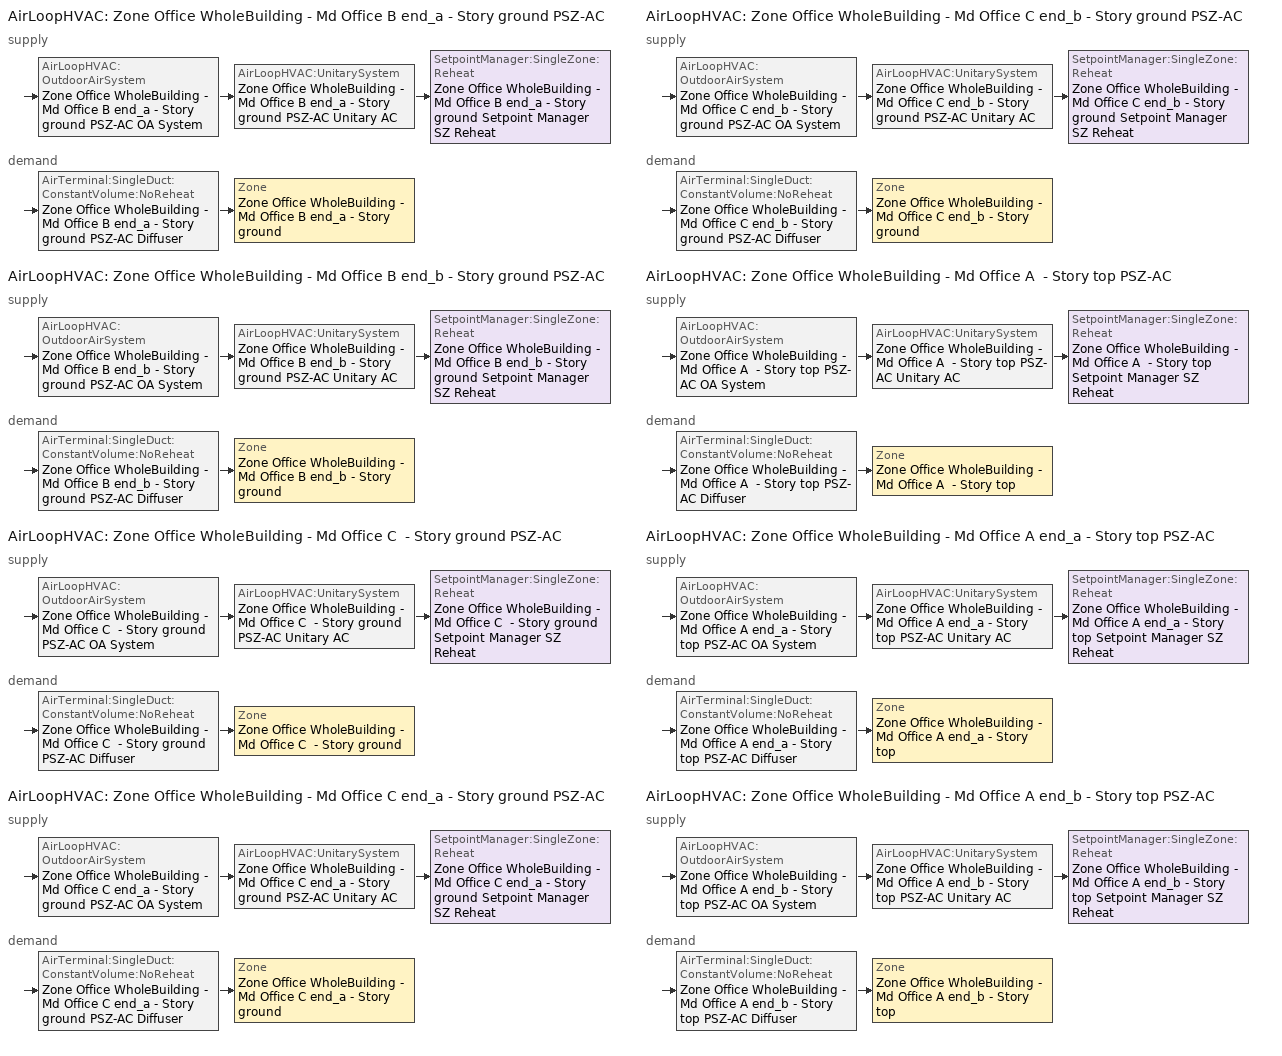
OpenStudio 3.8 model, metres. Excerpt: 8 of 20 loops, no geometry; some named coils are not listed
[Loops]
AirLoopHVAC 'Zone Office WholeBuilding - Md Office B end_a - Story ground PSZ-AC'
 supply: AirLoopHVAC:OutdoorAirSystem 'Zone Office WholeBuilding - Md Office B end_a - Story ground PSZ-AC OA System' > AirLoopHVAC:UnitarySystem 'Zone Office WholeBuilding - Md Office B end_a - Story ground PSZ-AC Unitary AC' > SetpointManager:SingleZone:Reheat 'Zone Office WholeBuilding - Md Office B end_a - Story ground Setpoint Manager SZ Reheat'
 demand: AirTerminal:SingleDuct:ConstantVolume:NoReheat 'Zone Office WholeBuilding - Md Office B end_a - Story ground PSZ-AC Diffuser' > Zone 'Zone Office WholeBuilding - Md Office B end_a - Story ground'
AirLoopHVAC 'Zone Office WholeBuilding - Md Office B end_b - Story ground PSZ-AC'
 supply: AirLoopHVAC:OutdoorAirSystem 'Zone Office WholeBuilding - Md Office B end_b - Story ground PSZ-AC OA System' > AirLoopHVAC:UnitarySystem 'Zone Office WholeBuilding - Md Office B end_b - Story ground PSZ-AC Unitary AC' > SetpointManager:SingleZone:Reheat 'Zone Office WholeBuilding - Md Office B end_b - Story ground Setpoint Manager SZ Reheat'
 demand: AirTerminal:SingleDuct:ConstantVolume:NoReheat 'Zone Office WholeBuilding - Md Office B end_b - Story ground PSZ-AC Diffuser' > Zone 'Zone Office WholeBuilding - Md Office B end_b - Story ground'
AirLoopHVAC 'Zone Office WholeBuilding - Md Office C  - Story ground PSZ-AC'
 supply: AirLoopHVAC:OutdoorAirSystem 'Zone Office WholeBuilding - Md Office C  - Story ground PSZ-AC OA System' > AirLoopHVAC:UnitarySystem 'Zone Office WholeBuilding - Md Office C  - Story ground PSZ-AC Unitary AC' > SetpointManager:SingleZone:Reheat 'Zone Office WholeBuilding - Md Office C  - Story ground Setpoint Manager SZ Reheat'
 demand: AirTerminal:SingleDuct:ConstantVolume:NoReheat 'Zone Office WholeBuilding - Md Office C  - Story ground PSZ-AC Diffuser' > Zone 'Zone Office WholeBuilding - Md Office C  - Story ground'
AirLoopHVAC 'Zone Office WholeBuilding - Md Office C end_a - Story ground PSZ-AC'
 supply: AirLoopHVAC:OutdoorAirSystem 'Zone Office WholeBuilding - Md Office C end_a - Story ground PSZ-AC OA System' > AirLoopHVAC:UnitarySystem 'Zone Office WholeBuilding - Md Office C end_a - Story ground PSZ-AC Unitary AC' > SetpointManager:SingleZone:Reheat 'Zone Office WholeBuilding - Md Office C end_a - Story ground Setpoint Manager SZ Reheat'
 demand: AirTerminal:SingleDuct:ConstantVolume:NoReheat 'Zone Office WholeBuilding - Md Office C end_a - Story ground PSZ-AC Diffuser' > Zone 'Zone Office WholeBuilding - Md Office C end_a - Story ground'
AirLoopHVAC 'Zone Office WholeBuilding - Md Office C end_b - Story ground PSZ-AC'
 supply: AirLoopHVAC:OutdoorAirSystem 'Zone Office WholeBuilding - Md Office C end_b - Story ground PSZ-AC OA System' > AirLoopHVAC:UnitarySystem 'Zone Office WholeBuilding - Md Office C end_b - Story ground PSZ-AC Unitary AC' > SetpointManager:SingleZone:Reheat 'Zone Office WholeBuilding - Md Office C end_b - Story ground Setpoint Manager SZ Reheat'
 demand: AirTerminal:SingleDuct:ConstantVolume:NoReheat 'Zone Office WholeBuilding - Md Office C end_b - Story ground PSZ-AC Diffuser' > Zone 'Zone Office WholeBuilding - Md Office C end_b - Story ground'
AirLoopHVAC 'Zone Office WholeBuilding - Md Office A  - Story top PSZ-AC'
 supply: AirLoopHVAC:OutdoorAirSystem 'Zone Office WholeBuilding - Md Office A  - Story top PSZ-AC OA System' > AirLoopHVAC:UnitarySystem 'Zone Office WholeBuilding - Md Office A  - Story top PSZ-AC Unitary AC' > SetpointManager:SingleZone:Reheat 'Zone Office WholeBuilding - Md Office A  - Story top Setpoint Manager SZ Reheat'
 demand: AirTerminal:SingleDuct:ConstantVolume:NoReheat 'Zone Office WholeBuilding - Md Office A  - Story top PSZ-AC Diffuser' > Zone 'Zone Office WholeBuilding - Md Office A  - Story top'
AirLoopHVAC 'Zone Office WholeBuilding - Md Office A end_a - Story top PSZ-AC'
 supply: AirLoopHVAC:OutdoorAirSystem 'Zone Office WholeBuilding - Md Office A end_a - Story top PSZ-AC OA System' > AirLoopHVAC:UnitarySystem 'Zone Office WholeBuilding - Md Office A end_a - Story top PSZ-AC Unitary AC' > SetpointManager:SingleZone:Reheat 'Zone Office WholeBuilding - Md Office A end_a - Story top Setpoint Manager SZ Reheat'
 demand: AirTerminal:SingleDuct:ConstantVolume:NoReheat 'Zone Office WholeBuilding - Md Office A end_a - Story top PSZ-AC Diffuser' > Zone 'Zone Office WholeBuilding - Md Office A end_a - Story top'
AirLoopHVAC 'Zone Office WholeBuilding - Md Office A end_b - Story top PSZ-AC'
 supply: AirLoopHVAC:OutdoorAirSystem 'Zone Office WholeBuilding - Md Office A end_b - Story top PSZ-AC OA System' > AirLoopHVAC:UnitarySystem 'Zone Office WholeBuilding - Md Office A end_b - Story top PSZ-AC Unitary AC' > SetpointManager:SingleZone:Reheat 'Zone Office WholeBuilding - Md Office A end_b - Story top Setpoint Manager SZ Reheat'
 demand: AirTerminal:SingleDuct:ConstantVolume:NoReheat 'Zone Office WholeBuilding - Md Office A end_b - Story top PSZ-AC Diffuser' > Zone 'Zone Office WholeBuilding - Md Office A end_b - Story top'
[Sizing:Zone] Zone Cooling Design Supply Air Temperature Input Method=SupplyAirTemperature; Zone Cooling Design Supply Air Temperature {C}=12.7778; Zone Cooling Design Supply Air Temperature Difference {deltaC}=11.11; Zone Heating Design Supply Air Temperature Input Method=SupplyAirTemperature; Zone Heating Design Supply Air Temperature {C}=50; Zone Heating Design Supply Air Temperature Difference {deltaC}=11.11; Zone Cooling Design Supply Air Humidity Ratio {kg-H2O/kg-air}=0.0085; Zone Heating Design Supply Air Humidity Ratio {kg-H2O/kg-air}=0.008; Cooling Design Air Flow Method=DesignDay; Heating Design Air Flow Method=DesignDay; Account for Dedicated Outdoor Air System=No; Dedicated Outdoor Air System Control Strategy=NeutralSupplyAir; Dedicated Outdoor Air Low Setpoint Temperature for Design {C}=autosize; Dedicated Outdoor Air High Setpoint Temperature for Design {C}=autosize; Zone Load Sizing Method=Sensible Load Only No Latent Load; Zone Latent Cooling Design Supply Air Humidity Ratio Input Method=HumidityRatioDifference; Zone Cooling Design Supply Air Humidity Ratio Difference {kgWater/kgDryAir}=0.005; Zone Latent Heating Design Supply Air Humidity Ratio Input Method=HumidityRatioDifference; Zone Humidification Design Supply Air Humidity Ratio Difference {kgWater/kgDryAir}=0.005
Zone Office WholeBuilding - Md Office B end_a - Story ground; Zone Office WholeBuilding - Md Office C end_a - Story ground; Zone Office WholeBuilding - Md Office C  - Story ground; Zone Office WholeBuilding - Md Office B end_b - Story ground; Zone Office WholeBuilding - Md Office C end_b - Story ground; Zone Office WholeBuilding - Md Office A end_a - Story top; Zone Office WholeBuilding - Md Office A  - Story top; Zone Office WholeBuilding - Md Office A end_b - Story top
[Zone equipment]
Zone Office WholeBuilding - Md Office B end_a - Story ground: Zone Office WholeBuilding - Md Office B end_a - Story ground PSZ-AC Diffuser
Zone Office WholeBuilding - Md Office C end_a - Story ground: Zone Office WholeBuilding - Md Office C end_a - Story ground PSZ-AC Diffuser
Zone Office WholeBuilding - Md Office C  - Story ground: Zone Office WholeBuilding - Md Office C  - Story ground PSZ-AC Diffuser
Zone Office WholeBuilding - Md Office B end_b - Story ground: Zone Office WholeBuilding - Md Office B end_b - Story ground PSZ-AC Diffuser
Zone Office WholeBuilding - Md Office C end_b - Story ground: Zone Office WholeBuilding - Md Office C end_b - Story ground PSZ-AC Diffuser
Zone Office WholeBuilding - Md Office A end_a - Story top: Zone Office WholeBuilding - Md Office A end_a - Story top PSZ-AC Diffuser
Zone Office WholeBuilding - Md Office A  - Story top: Zone Office WholeBuilding - Md Office A  - Story top PSZ-AC Diffuser
Zone Office WholeBuilding - Md Office A end_b - Story top: Zone Office WholeBuilding - Md Office A end_b - Story top PSZ-AC Diffuser
[AirLoopHVAC] Design Return Air Flow Fraction of Supply Air Flow=1
Name | Availability Schedule | Design Supply Air Flow Rate {m3/s}
Zone Office WholeBuilding - Md Office B end_a - Story ground PSZ-AC | Zone Office WholeBuilding - Md Office B end_a - Story ground PSZ-AC Occ Sch | 0.716332
Zone Office WholeBuilding - Md Office B end_b - Story ground PSZ-AC | Zone Office WholeBuilding - Md Office B end_b - Story ground PSZ-AC Occ Sch | 0.634425
Zone Office WholeBuilding - Md Office C  - Story ground PSZ-AC | Zone Office WholeBuilding - Md Office C  - Story ground PSZ-AC Occ Sch | 1.88575
Zone Office WholeBuilding - Md Office C end_a - Story ground PSZ-AC | Zone Office WholeBuilding - Md Office C end_a - Story ground PSZ-AC Occ Sch | 0.284737
Zone Office WholeBuilding - Md Office C end_b - Story ground PSZ-AC | Zone Office WholeBuilding - Md Office C end_b - Story ground PSZ-AC Occ Sch | 0.244005
Zone Office WholeBuilding - Md Office A  - Story top PSZ-AC | Zone Office WholeBuilding - Md Office A  - Story top PSZ-AC Occ Sch | 6.69418
Zone Office WholeBuilding - Md Office A end_a - Story top PSZ-AC | Zone Office WholeBuilding - Md Office A end_a - Story top PSZ-AC Occ Sch | 0.54472
Zone Office WholeBuilding - Md Office A end_b - Story top PSZ-AC | Zone Office WholeBuilding - Md Office A end_b - Story top PSZ-AC Occ Sch | 0.475187
[Sizing:System] Type of Load to Size On=Sensible; Central Heating Maximum System Air Flow Ratio=1; Preheat Design Temperature {C}=7.22222; Preheat Design Humidity Ratio {kg-H2O/kg-Air}=0.008; Precool Design Temperature {C}=12.7778; Precool Design Humidity Ratio {kg-H2O/kg-Air}=0.008; Central Cooling Design Supply Air Temperature {C}=12.7778; Central Heating Design Supply Air Temperature {C}=50; Sizing Option=Coincident; 100% Outdoor Air in Cooling=No; 100% Outdoor Air in Heating=No; Central Cooling Design Supply Air Humidity Ratio {kg-H2O/kg-Air}=0.0085; Central Heating Design Supply Air Humidity Ratio {kg-H2O/kg-Air}=0.008; Cooling Design Air Flow Method=DesignDay; Heating Design Air Flow Method=DesignDay; System Outdoor Air Method=ZoneSum; Zone Maximum Outdoor Air Fraction=1; Cooling Supply Air Flow Rate Per Floor Area {m3/s-m2}=0.00996765; Cooling Fraction of Autosized Cooling Supply Air Flow Rate=1; Cooling Supply Air Flow Rate Per Unit Cooling Capacity {m3/s-W}=3.94755e-05; Heating Supply Air Flow Rate Per Floor Area {m3/s-m2}=0.00996765; Heating Fraction of Autosized Heating Supply Air Flow Rate=1; Heating Fraction of Autosized Cooling Supply Air Flow Rate=1; Heating Supply Air Flow Rate Per Unit Heating Capacity {m3/s-W}=3.15882e-05; Cooling Design Capacity Method=CoolingDesignCapacity; Cooling Design Capacity Per Floor Area {W/m2}=234.7; Fraction of Autosized Cooling Design Capacity=1; Heating Design Capacity Method=HeatingDesignCapacity; Heating Design Capacity Per Floor Area {W/m2}=157; Fraction of Autosized Heating Design Capacity=1; Central Cooling Capacity Control Method=OnOff; Occupant Diversity=1
Name | Design Outdoor Air Flow Rate {m3/s} | Cooling Design Capacity {W} | Heating Design Capacity {W}
Zone Office WholeBuilding - Md Office B end_a - Story ground PSZ-AC | 0.716332 | 9499.71 | 5062.57
Zone Office WholeBuilding - Md Office B end_b - Story ground PSZ-AC | 0.634425 | 8379.27 | 5095.59
Zone Office WholeBuilding - Md Office C  - Story ground PSZ-AC | 1.88575 | 26818.71 | 29366.88
Zone Office WholeBuilding - Md Office C end_a - Story ground PSZ-AC | 0.284737 | 3750.74 | 2853.67
Zone Office WholeBuilding - Md Office C end_b - Story ground PSZ-AC | 0.244005 | 3209.91 | 2864.31
Zone Office WholeBuilding - Md Office A  - Story top PSZ-AC | 6.69418 | 86146.82 | 38379.88
Zone Office WholeBuilding - Md Office A end_a - Story top PSZ-AC | 0.54472 | 7037.71 | 3400.63
Zone Office WholeBuilding - Md Office A end_b - Story top PSZ-AC | 0.475187 | 6123.72 | 3413.36
[SetpointManager:SingleZone:Reheat] Minimum Supply Air Temperature {C}=12.7778; Maximum Supply Air Temperature {C}=50
Name | Control Zone | Setpoint Node or NodeList
Zone Office WholeBuilding - Md Office B end_a - Story ground Setpoint Manager SZ Reheat | Zone Office WholeBuilding - Md Office B end_a - Story ground | Zone Office WholeBuilding - Md Office B end_a - Story ground PSZ-AC Supply Outlet Node
Zone Office WholeBuilding - Md Office B end_b - Story ground Setpoint Manager SZ Reheat | Zone Office WholeBuilding - Md Office B end_b - Story ground | Zone Office WholeBuilding - Md Office B end_b - Story ground PSZ-AC Supply Outlet Node
Zone Office WholeBuilding - Md Office C  - Story ground Setpoint Manager SZ Reheat | Zone Office WholeBuilding - Md Office C  - Story ground | Zone Office WholeBuilding - Md Office C  - Story ground PSZ-AC Supply Outlet Node
Zone Office WholeBuilding - Md Office C end_a - Story ground Setpoint Manager SZ Reheat | Zone Office WholeBuilding - Md Office C end_a - Story ground | Zone Office WholeBuilding - Md Office C end_a - Story ground PSZ-AC Supply Outlet Node
Zone Office WholeBuilding - Md Office C end_b - Story ground Setpoint Manager SZ Reheat | Zone Office WholeBuilding - Md Office C end_b - Story ground | Zone Office WholeBuilding - Md Office C end_b - Story ground PSZ-AC Supply Outlet Node
Zone Office WholeBuilding - Md Office A  - Story top Setpoint Manager SZ Reheat | Zone Office WholeBuilding - Md Office A  - Story top | Zone Office WholeBuilding - Md Office A  - Story top PSZ-AC Supply Outlet Node
Zone Office WholeBuilding - Md Office A end_a - Story top Setpoint Manager SZ Reheat | Zone Office WholeBuilding - Md Office A end_a - Story top | Zone Office WholeBuilding - Md Office A end_a - Story top PSZ-AC Supply Outlet Node
Zone Office WholeBuilding - Md Office A end_b - Story top Setpoint Manager SZ Reheat | Zone Office WholeBuilding - Md Office A end_b - Story top | Zone Office WholeBuilding - Md Office A end_b - Story top PSZ-AC Supply Outlet Node
[Coil:Heating:Electric] Availability Schedule=Always On Discrete; Efficiency=1
Name | Nominal Capacity {W}
Zone Office WholeBuilding - Md Office B end_a - Story ground PSZ-AC Electric Backup Htg Coil | 27956.3
Zone Office WholeBuilding - Md Office B end_b - Story ground PSZ-AC Electric Backup Htg Coil | 24893.9
Zone Office WholeBuilding - Md Office C  - Story ground PSZ-AC Electric Backup Htg Coil | 77503.3
Zone Office WholeBuilding - Md Office C end_a - Story ground PSZ-AC Electric Backup Htg Coil | 11030.6
Zone Office WholeBuilding - Md Office C end_b - Story ground PSZ-AC Electric Backup Htg Coil | 9507.58
Zone Office WholeBuilding - Md Office A  - Story top PSZ-AC Electric Backup Htg Coil | 257307
Zone Office WholeBuilding - Md Office A end_a - Story top PSZ-AC Electric Backup Htg Coil | 20753
Zone Office WholeBuilding - Md Office A end_b - Story top PSZ-AC Electric Backup Htg Coil | 18152.9
[Coil:Cooling:DX:SingleSpeed] Availability Schedule=Always On Discrete; Rated Evaporator Fan Power Per Volume Flow Rate 2017 {W/(m3/s)}=773.3; Rated Evaporator Fan Power Per Volume Flow Rate 2023 {W/(m3/s)}=934.4; Total Cooling Capacity Function of Temperature Curve=DOE Ref DX Clg Coil Cool-Cap-fT; Total Cooling Capacity Function of Flow Fraction Curve=DOE Ref DX Clg Coil Cool-CAP-fFlow; Energy Input Ratio Function of Temperature Curve=DOE Ref DX Clg Coil Cool-EIR-fT; Energy Input Ratio Function of Flow Fraction Curve=DOE Ref DX Clg Coil Cool-EIR-fFlow; Part Load Fraction Correlation Curve=DOE Ref DX Clg Coil Cool-PLF-fPLR; Minimum Outdoor Dry-Bulb Temperature for Compressor Operation {C}=-25; Nominal Time for Condensate Removal to Begin {s}=0; Ratio of Initial Moisture Evaporation Rate and Steady State Latent Capacity=0; Maximum Cycling Rate {cycles/hr}=0; Latent Capacity Time Constant {s}=0; Condenser Type=AirCooled; Evaporative Condenser Effectiveness=0.9; Evaporative Condenser Air Flow Rate {m3/s}=autosize; Evaporative Condenser Pump Rated Power Consumption {W}=autosize; Crankcase Heater Capacity {W}=0; Maximum Outdoor Dry-Bulb Temperature for Crankcase Heater Operation {C}=10; Basin Heater Capacity {W/K}=0; Basin Heater Setpoint Temperature {C}=2
Name | Rated Total Cooling Capacity {W} | Rated Sensible Heat Ratio | Rated COP {W/W} | Rated Air Flow Rate {m3/s}
Zone Office WholeBuilding - Md Office B end_a - Story ground PSZ-AC 1spd DX AC Clg Coil 31kBtu/hr 9.7SEER | 12166.1 | 0.800339 | 2.967036 | 0.716332
Zone Office WholeBuilding - Md Office B end_b - Story ground PSZ-AC 1spd DX AC Clg Coil 29kBtu/hr 9.7SEER | 10678.2 | 0.800587 | 2.967036 | 0.634425
Zone Office WholeBuilding - Md Office C  - Story ground PSZ-AC 1spd DX AC Clg Coil 125kBtu/hr 8.9EER | 36668.6 | 0.786984 | 3.10038 | 1.88575
Zone Office WholeBuilding - Md Office C end_a - Story ground PSZ-AC 1spd DX AC Clg Coil 12kBtu/hr 9.7SEER | 4778.84 | 0.800622 | 2.967036 | 0.284737
Zone Office WholeBuilding - Md Office C end_b - Story ground PSZ-AC 1spd DX AC Clg Coil 11kBtu/hr 9.7SEER | 4089.52 | 0.800126 | 2.967036 | 0.244005
Zone Office WholeBuilding - Md Office A  - Story top PSZ-AC 1spd DX AC Clg Coil 223kBtu/hr 8.5EER | 110812 | 0.800655 | 2.96716 | 6.69418
Zone Office WholeBuilding - Md Office A end_a - Story top PSZ-AC 1spd DX AC Clg Coil 18kBtu/hr 9.7SEER | 9017.05 | 0.800655 | 2.967036 | 0.54472
Zone Office WholeBuilding - Md Office A end_b - Story top PSZ-AC 1spd DX AC Clg Coil 16kBtu/hr 9.7SEER | 7866.03 | 0.800655 | 2.967036 | 0.475187
[Fan:OnOff] Availability Schedule=Always On Discrete; Motor In Airstream Fraction=1
Name | Fan Total Efficiency | Pressure Rise {Pa} | Maximum Flow Rate {m3/s} | Motor Efficiency | Fan Power Ratio Function of Speed Ratio Curve | Fan Efficiency Ratio Function of Speed Ratio Curve
Zone Office WholeBuilding - Md Office B end_a - Story ground PSZ-AC Fan | 0.53625 | 622.722 | 0.716332 | 0.825 | Fan On Off Power Curve 4 | Fan On Off Efficiency Curve 4
Zone Office WholeBuilding - Md Office B end_b - Story ground PSZ-AC Fan | 0.53625 | 622.722 | 0.634425 | 0.825 | Fan On Off Power Curve 5 | Fan On Off Efficiency Curve 5
Zone Office WholeBuilding - Md Office C  - Story ground PSZ-AC Fan | 0.56875 | 622.722 | 1.88575 | 0.875 | Fan On Off Power Curve 6 | Fan On Off Efficiency Curve 6
Zone Office WholeBuilding - Md Office C end_a - Story ground PSZ-AC Fan | 0.53625 | 622.722 | 0.284737 | 0.825 | Fan On Off Power Curve 7 | Fan On Off Efficiency Curve 7
Zone Office WholeBuilding - Md Office C end_b - Story ground PSZ-AC Fan | 0.53625 | 622.722 | 0.244005 | 0.825 | Fan On Off Power Curve 8 | Fan On Off Efficiency Curve 8
Zone Office WholeBuilding - Md Office A  - Story top PSZ-AC Fan | 0.58175 | 1110.94 | 6.69418 | 0.895 | Fan On Off Power Curve 9 | Fan On Off Efficiency Curve 9
Zone Office WholeBuilding - Md Office A end_a - Story top PSZ-AC Fan | 0.53625 | 622.722 | 0.54472 | 0.825 | Fan On Off Power Curve 10 | Fan On Off Efficiency Curve 10
Zone Office WholeBuilding - Md Office A end_b - Story top PSZ-AC Fan | 0.53625 | 622.722 | 0.475187 | 0.825 | Fan On Off Power Curve 11 | Fan On Off Efficiency Curve 11
[AirLoopHVAC:UnitarySystem] Control Type=Load; Dehumidification Control Type=None; Availability Schedule=Always On Discrete; Fan Placement=DrawThrough; DX Heating Coil Sizing Ratio=1; Use DOAS DX Cooling Coil=No; DOAS DX Cooling Coil Leaving Minimum Air Temperature {C}=2; Latent Load Control=SensibleOnlyLoadControl; Supply Air Flow Rate Method During Cooling Operation=SupplyAirFlowRate; Supply Air Flow Rate Method During Heating Operation=SupplyAirFlowRate; Supply Air Flow Rate Method When No Cooling or Heating is Required=None; No Load Supply Air Flow Rate Control Set To Low Speed=Yes; Maximum Supply Air Temperature {C}=50; Maximum Outdoor Dry-Bulb Temperature for Supplemental Heater Operation {C}=21; Ancilliary On-Cycle Electric Power {W}=0; Ancilliary Off-Cycle Electric Power {W}=0
Name | Controlling Zone or Thermostat Location | Supply Fan | Supply Air Fan Operating Mode Schedule | Heating Coil | Cooling Coil | Supplemental Heating Coil | Supply Air Flow Rate During Cooling Operation {m3/s} | Supply Air Flow Rate During Heating Operation {m3/s}
Zone Office WholeBuilding - Md Office B end_a - Story ground PSZ-AC Unitary AC | Zone Office WholeBuilding - Md Office B end_a - Story ground | Zone Office WholeBuilding - Md Office B end_a - Story ground PSZ-AC Fan | Zone Office WholeBuilding - Md Office B end_a - Story ground PSZ-AC_night_fancycle_schedule | Zone Office WholeBuilding - Md Office B end_a - Story ground PSZ-AC Water Htg Coil | Zone Office WholeBuilding - Md Office B end_a - Story ground PSZ-AC 1spd DX AC Clg Coil 31kBtu/hr 9.7SEER | Zone Office WholeBuilding - Md Office B end_a - Story ground PSZ-AC Electric Backup Htg Coil | 0.716332 | 0.716332
Zone Office WholeBuilding - Md Office B end_b - Story ground PSZ-AC Unitary AC | Zone Office WholeBuilding - Md Office B end_b - Story ground | Zone Office WholeBuilding - Md Office B end_b - Story ground PSZ-AC Fan | Zone Office WholeBuilding - Md Office B end_b - Story ground PSZ-AC_night_fancycle_schedule | Zone Office WholeBuilding - Md Office B end_b - Story ground PSZ-AC Water Htg Coil | Zone Office WholeBuilding - Md Office B end_b - Story ground PSZ-AC 1spd DX AC Clg Coil 29kBtu/hr 9.7SEER | Zone Office WholeBuilding - Md Office B end_b - Story ground PSZ-AC Electric Backup Htg Coil | 0.634425 | 0.634425
Zone Office WholeBuilding - Md Office C  - Story ground PSZ-AC Unitary AC | Zone Office WholeBuilding - Md Office C  - Story ground | Zone Office WholeBuilding - Md Office C  - Story ground PSZ-AC Fan | Zone Office WholeBuilding - Md Office C  - Story ground PSZ-AC_night_fancycle_schedule | Zone Office WholeBuilding - Md Office C  - Story ground PSZ-AC Water Htg Coil | Zone Office WholeBuilding - Md Office C  - Story ground PSZ-AC 1spd DX AC Clg Coil 125kBtu/hr 8.9EER | Zone Office WholeBuilding - Md Office C  - Story ground PSZ-AC Electric Backup Htg Coil | 1.88575 | 1.88575
Zone Office WholeBuilding - Md Office C end_a - Story ground PSZ-AC Unitary AC | Zone Office WholeBuilding - Md Office C end_a - Story ground | Zone Office WholeBuilding - Md Office C end_a - Story ground PSZ-AC Fan | Zone Office WholeBuilding - Md Office C end_a - Story ground PSZ-AC_night_fancycle_schedule | Zone Office WholeBuilding - Md Office C end_a - Story ground PSZ-AC Water Htg Coil | Zone Office WholeBuilding - Md Office C end_a - Story ground PSZ-AC 1spd DX AC Clg Coil 12kBtu/hr 9.7SEER | Zone Office WholeBuilding - Md Office C end_a - Story ground PSZ-AC Electric Backup Htg Coil | 0.284737 | 0.284737
Zone Office WholeBuilding - Md Office C end_b - Story ground PSZ-AC Unitary AC | Zone Office WholeBuilding - Md Office C end_b - Story ground | Zone Office WholeBuilding - Md Office C end_b - Story ground PSZ-AC Fan | Zone Office WholeBuilding - Md Office C end_b - Story ground PSZ-AC_night_fancycle_schedule | Zone Office WholeBuilding - Md Office C end_b - Story ground PSZ-AC Water Htg Coil | Zone Office WholeBuilding - Md Office C end_b - Story ground PSZ-AC 1spd DX AC Clg Coil 11kBtu/hr 9.7SEER | Zone Office WholeBuilding - Md Office C end_b - Story ground PSZ-AC Electric Backup Htg Coil | 0.244005 | 0.244005
Zone Office WholeBuilding - Md Office A  - Story top PSZ-AC Unitary AC | Zone Office WholeBuilding - Md Office A  - Story top | Zone Office WholeBuilding - Md Office A  - Story top PSZ-AC Fan | Zone Office WholeBuilding - Md Office A  - Story top PSZ-AC_night_fancycle_schedule | Zone Office WholeBuilding - Md Office A  - Story top PSZ-AC Water Htg Coil | Zone Office WholeBuilding - Md Office A  - Story top PSZ-AC 1spd DX AC Clg Coil 223kBtu/hr 8.5EER | Zone Office WholeBuilding - Md Office A  - Story top PSZ-AC Electric Backup Htg Coil | 6.69418 | 6.69418
Zone Office WholeBuilding - Md Office A end_a - Story top PSZ-AC Unitary AC | Zone Office WholeBuilding - Md Office A end_a - Story top | Zone Office WholeBuilding - Md Office A end_a - Story top PSZ-AC Fan | Zone Office WholeBuilding - Md Office A end_a - Story top PSZ-AC_night_fancycle_schedule | Zone Office WholeBuilding - Md Office A end_a - Story top PSZ-AC Water Htg Coil | Zone Office WholeBuilding - Md Office A end_a - Story top PSZ-AC 1spd DX AC Clg Coil 18kBtu/hr 9.7SEER | Zone Office WholeBuilding - Md Office A end_a - Story top PSZ-AC Electric Backup Htg Coil | 0.54472 | 0.54472
Zone Office WholeBuilding - Md Office A end_b - Story top PSZ-AC Unitary AC | Zone Office WholeBuilding - Md Office A end_b - Story top | Zone Office WholeBuilding - Md Office A end_b - Story top PSZ-AC Fan | Zone Office WholeBuilding - Md Office A end_b - Story top PSZ-AC_night_fancycle_schedule | Zone Office WholeBuilding - Md Office A end_b - Story top PSZ-AC Water Htg Coil | Zone Office WholeBuilding - Md Office A end_b - Story top PSZ-AC 1spd DX AC Clg Coil 16kBtu/hr 9.7SEER | Zone Office WholeBuilding - Md Office A end_b - Story top PSZ-AC Electric Backup Htg Coil | 0.475187 | 0.475187
[Controller:OutdoorAir] Economizer Control Type=NoEconomizer; Economizer Control Action Type=ModulateFlow; Economizer Maximum Limit Dry-Bulb Temperature {C}=28; Economizer Maximum Limit Enthalpy {J/kg}=64000; Lockout Type=LockoutWithCompressor; Minimum Limit Type=FixedMinimum; High Humidity Control=No; Heat Recovery Bypass Control Type=BypassWhenWithinEconomizerLimits; Economizer Operation Staging=InterlockedWithMechanicalCooling
Name | Minimum Outdoor Air Flow Rate {m3/s} | Maximum Outdoor Air Flow Rate {m3/s} | Minimum Outdoor Air Schedule | Controller Mechanical Ventilation
Zone Office WholeBuilding - Md Office B end_a - Story ground PSZ-AC OA System Controller | 0.0324431 | 0.716332 | Zone Office WholeBuilding - Md Office B end_a - Story ground PSZ-AC_night_ventcycle_schedule | Controller Mechanical Ventilation 5
Zone Office WholeBuilding - Md Office B end_b - Story ground PSZ-AC OA System Controller | 0.0324431 | 0.634425 | Zone Office WholeBuilding - Md Office B end_b - Story ground PSZ-AC_night_ventcycle_schedule | Controller Mechanical Ventilation 6
Zone Office WholeBuilding - Md Office C  - Story ground PSZ-AC OA System Controller | 0.193485 | 1.88575 | Zone Office WholeBuilding - Md Office C  - Story ground PSZ-AC_night_ventcycle_schedule | Controller Mechanical Ventilation 7
Zone Office WholeBuilding - Md Office C end_a - Story ground PSZ-AC OA System Controller | 0.0106188 | 0.284737 | Zone Office WholeBuilding - Md Office C end_a - Story ground PSZ-AC_night_ventcycle_schedule | Controller Mechanical Ventilation 8
Zone Office WholeBuilding - Md Office C end_b - Story ground PSZ-AC OA System Controller | 0.0106188 | 0.244005 | Zone Office WholeBuilding - Md Office C end_b - Story ground PSZ-AC_night_ventcycle_schedule | Controller Mechanical Ventilation 9
Zone Office WholeBuilding - Md Office A  - Story top PSZ-AC OA System Controller | 0.193485 | 6.69418 | Zone Office WholeBuilding - Md Office A  - Story top PSZ-AC_night_ventcycle_schedule | Controller Mechanical Ventilation 10
Zone Office WholeBuilding - Md Office A end_a - Story top PSZ-AC OA System Controller | 0.0106188 | 0.54472 | Zone Office WholeBuilding - Md Office A end_a - Story top PSZ-AC_night_ventcycle_schedule | Controller Mechanical Ventilation 11
Zone Office WholeBuilding - Md Office A end_b - Story top PSZ-AC OA System Controller | 0.0106188 | 0.475187 | Zone Office WholeBuilding - Md Office A end_b - Story top PSZ-AC_night_ventcycle_schedule | Controller Mechanical Ventilation 12
[Controller:MechanicalVentilation] Availability Schedule=Always On Discrete
Controller Mechanical Ventilation 5; Controller Mechanical Ventilation 6; Controller Mechanical Ventilation 7; Controller Mechanical Ventilation 8; Controller Mechanical Ventilation 9; Controller Mechanical Ventilation 10; Controller Mechanical Ventilation 11; Controller Mechanical Ventilation 12
[AirLoopHVAC:OutdoorAirSystem]
Name | Controller
Zone Office WholeBuilding - Md Office B end_a - Story ground PSZ-AC OA System | Zone Office WholeBuilding - Md Office B end_a - Story ground PSZ-AC OA System Controller
Zone Office WholeBuilding - Md Office B end_b - Story ground PSZ-AC OA System | Zone Office WholeBuilding - Md Office B end_b - Story ground PSZ-AC OA System Controller
Zone Office WholeBuilding - Md Office C  - Story ground PSZ-AC OA System | Zone Office WholeBuilding - Md Office C  - Story ground PSZ-AC OA System Controller
Zone Office WholeBuilding - Md Office C end_a - Story ground PSZ-AC OA System | Zone Office WholeBuilding - Md Office C end_a - Story ground PSZ-AC OA System Controller
Zone Office WholeBuilding - Md Office C end_b - Story ground PSZ-AC OA System | Zone Office WholeBuilding - Md Office C end_b - Story ground PSZ-AC OA System Controller
Zone Office WholeBuilding - Md Office A  - Story top PSZ-AC OA System | Zone Office WholeBuilding - Md Office A  - Story top PSZ-AC OA System Controller
Zone Office WholeBuilding - Md Office A end_a - Story top PSZ-AC OA System | Zone Office WholeBuilding - Md Office A end_a - Story top PSZ-AC OA System Controller
Zone Office WholeBuilding - Md Office A end_b - Story top PSZ-AC OA System | Zone Office WholeBuilding - Md Office A end_b - Story top PSZ-AC OA System Controller
[AirTerminal:SingleDuct:ConstantVolume:NoReheat] Availability Schedule=Always On Discrete
Name | Maximum Air Flow Rate {m3/s}
Zone Office WholeBuilding - Md Office B end_a - Story ground PSZ-AC Diffuser | 0.716332
Zone Office WholeBuilding - Md Office B end_b - Story ground PSZ-AC Diffuser | 0.634425
Zone Office WholeBuilding - Md Office C  - Story ground PSZ-AC Diffuser | 1.88575
Zone Office WholeBuilding - Md Office C end_a - Story ground PSZ-AC Diffuser | 0.284737
Zone Office WholeBuilding - Md Office C end_b - Story ground PSZ-AC Diffuser | 0.244005
Zone Office WholeBuilding - Md Office A  - Story top PSZ-AC Diffuser | 6.69418
Zone Office WholeBuilding - Md Office A end_a - Story top PSZ-AC Diffuser | 0.54472
Zone Office WholeBuilding - Md Office A end_b - Story top PSZ-AC Diffuser | 0.475187
[Schedule:Ruleset]
Name | Default Day Schedule | Summer Design Day Schedule | Winter Design Day Schedule
Zone Office WholeBuilding - Md Office A  - Story top PSZ-AC Occ Sch | Zone Office WholeBuilding - Md Office A  - Story top PSZ-AC Occ Sch Default | Zone Office WholeBuilding - Md Office A  - Story top PSZ-AC Occ Sch Summer Design Day | Zone Office WholeBuilding - Md Office A  - Story top PSZ-AC Occ Sch Winter Design Day
Zone Office WholeBuilding - Md Office A end_a - Story top PSZ-AC Occ Sch | Zone Office WholeBuilding - Md Office A end_a - Story top PSZ-AC Occ Sch Default | Zone Office WholeBuilding - Md Office A end_a - Story top PSZ-AC Occ Sch Summer Design Day | Zone Office WholeBuilding - Md Office A end_a - Story top PSZ-AC Occ Sch Winter Design Day
Zone Office WholeBuilding - Md Office A end_b - Story top PSZ-AC Occ Sch | Zone Office WholeBuilding - Md Office A end_b - Story top PSZ-AC Occ Sch Default | Zone Office WholeBuilding - Md Office A end_b - Story top PSZ-AC Occ Sch Summer Design Day | Zone Office WholeBuilding - Md Office A end_b - Story top PSZ-AC Occ Sch Winter Design Day
Zone Office WholeBuilding - Md Office B end_a - Story ground PSZ-AC Occ Sch | Zone Office WholeBuilding - Md Office B end_a - Story ground PSZ-AC Occ Sch Default | Zone Office WholeBuilding - Md Office B end_a - Story ground PSZ-AC Occ Sch Summer Design Day | Zone Office WholeBuilding - Md Office B end_a - Story ground PSZ-AC Occ Sch Winter Design Day
Zone Office WholeBuilding - Md Office B end_b - Story ground PSZ-AC Occ Sch | Zone Office WholeBuilding - Md Office B end_b - Story ground PSZ-AC Occ Sch Default | Zone Office WholeBuilding - Md Office B end_b - Story ground PSZ-AC Occ Sch Summer Design Day | Zone Office WholeBuilding - Md Office B end_b - Story ground PSZ-AC Occ Sch Winter Design Day
Zone Office WholeBuilding - Md Office C  - Story ground PSZ-AC Occ Sch | Zone Office WholeBuilding - Md Office C  - Story ground PSZ-AC Occ Sch Default | Zone Office WholeBuilding - Md Office C  - Story ground PSZ-AC Occ Sch Summer Design Day | Zone Office WholeBuilding - Md Office C  - Story ground PSZ-AC Occ Sch Winter Design Day
Zone Office WholeBuilding - Md Office C end_a - Story ground PSZ-AC Occ Sch | Zone Office WholeBuilding - Md Office C end_a - Story ground PSZ-AC Occ Sch Default | Zone Office WholeBuilding - Md Office C end_a - Story ground PSZ-AC Occ Sch Summer Design Day | Zone Office WholeBuilding - Md Office C end_a - Story ground PSZ-AC Occ Sch Winter Design Day
Zone Office WholeBuilding - Md Office C end_b - Story ground PSZ-AC Occ Sch | Zone Office WholeBuilding - Md Office C end_b - Story ground PSZ-AC Occ Sch Default | Zone Office WholeBuilding - Md Office C end_b - Story ground PSZ-AC Occ Sch Summer Design Day | Zone Office WholeBuilding - Md Office C end_b - Story ground PSZ-AC Occ Sch Winter Design Day
Zone Office WholeBuilding - Md Office A  - Story top PSZ-AC_night_fancycle_schedule | Zone Office WholeBuilding - Md Office A  - Story top PSZ-AC Occ Sch Default 1 | Zone Office WholeBuilding - Md Office A  - Story top PSZ-AC Occ Sch Summer Design Day 1 | Zone Office WholeBuilding - Md Office A  - Story top PSZ-AC Occ Sch Winter Design Day 1
Zone Office WholeBuilding - Md Office A end_a - Story top PSZ-AC_night_fancycle_schedule | Zone Office WholeBuilding - Md Office A end_a - Story top PSZ-AC Occ Sch Default 1 | Zone Office WholeBuilding - Md Office A end_a - Story top PSZ-AC Occ Sch Summer Design Day 1 | Zone Office WholeBuilding - Md Office A end_a - Story top PSZ-AC Occ Sch Winter Design Day 1
Zone Office WholeBuilding - Md Office A end_b - Story top PSZ-AC_night_fancycle_schedule | Zone Office WholeBuilding - Md Office A end_b - Story top PSZ-AC Occ Sch Default 1 | Zone Office WholeBuilding - Md Office A end_b - Story top PSZ-AC Occ Sch Summer Design Day 1 | Zone Office WholeBuilding - Md Office A end_b - Story top PSZ-AC Occ Sch Winter Design Day 1
Zone Office WholeBuilding - Md Office B end_a - Story ground PSZ-AC_night_fancycle_schedule | Zone Office WholeBuilding - Md Office B end_a - Story ground PSZ-AC Occ Sch Default 1 | Zone Office WholeBuilding - Md Office B end_a - Story ground PSZ-AC Occ Sch Summer Design Day 1 | Zone Office WholeBuilding - Md Office B end_a - Story ground PSZ-AC Occ Sch Winter Design Day 1
Zone Office WholeBuilding - Md Office B end_b - Story ground PSZ-AC_night_fancycle_schedule | Zone Office WholeBuilding - Md Office B end_b - Story ground PSZ-AC Occ Sch Default 1 | Zone Office WholeBuilding - Md Office B end_b - Story ground PSZ-AC Occ Sch Summer Design Day 1 | Zone Office WholeBuilding - Md Office B end_b - Story ground PSZ-AC Occ Sch Winter Design Day 1
Zone Office WholeBuilding - Md Office C  - Story ground PSZ-AC_night_fancycle_schedule | Zone Office WholeBuilding - Md Office C  - Story ground PSZ-AC Occ Sch Default 1 | Zone Office WholeBuilding - Md Office C  - Story ground PSZ-AC Occ Sch Summer Design Day 1 | Zone Office WholeBuilding - Md Office C  - Story ground PSZ-AC Occ Sch Winter Design Day 1
Zone Office WholeBuilding - Md Office C end_a - Story ground PSZ-AC_night_fancycle_schedule | Zone Office WholeBuilding - Md Office C end_a - Story ground PSZ-AC Occ Sch Default 1 | Zone Office WholeBuilding - Md Office C end_a - Story ground PSZ-AC Occ Sch Summer Design Day 1 | Zone Office WholeBuilding - Md Office C end_a - Story ground PSZ-AC Occ Sch Winter Design Day 1
Zone Office WholeBuilding - Md Office C end_b - Story ground PSZ-AC_night_fancycle_schedule | Zone Office WholeBuilding - Md Office C end_b - Story ground PSZ-AC Occ Sch Default 1 | Zone Office WholeBuilding - Md Office C end_b - Story ground PSZ-AC Occ Sch Summer Design Day 1 | Zone Office WholeBuilding - Md Office C end_b - Story ground PSZ-AC Occ Sch Winter Design Day 1
[Schedule:Day]
Zone Office WholeBuilding - Md Office A  - Story top PSZ-AC Occ Sch Default; Zone Office WholeBuilding - Md Office A end_a - Story top PSZ-AC Occ Sch Default; Zone Office WholeBuilding - Md Office A end_b - Story top PSZ-AC Occ Sch Default; Zone Office WholeBuilding - Md Office B end_a - Story ground PSZ-AC Occ Sch Default; Zone Office WholeBuilding - Md Office B end_b - Story ground PSZ-AC Occ Sch Default; Zone Office WholeBuilding - Md Office C  - Story ground PSZ-AC Occ Sch Default; Zone Office WholeBuilding - Md Office C end_a - Story ground PSZ-AC Occ Sch Default; Zone Office WholeBuilding - Md Office C end_b - Story ground PSZ-AC Occ Sch Default; Zone Office WholeBuilding - Md Office A  - Story top PSZ-AC Occ Sch Default 1; Zone Office WholeBuilding - Md Office A end_a - Story top PSZ-AC Occ Sch Default 1; Zone Office WholeBuilding - Md Office A end_b - Story top PSZ-AC Occ Sch Default 1; Zone Office WholeBuilding - Md Office B end_a - Story ground PSZ-AC Occ Sch Default 1; Zone Office WholeBuilding - Md Office B end_b - Story ground PSZ-AC Occ Sch Default 1; Zone Office WholeBuilding - Md Office C  - Story ground PSZ-AC Occ Sch Default 1; Zone Office WholeBuilding - Md Office C end_a - Story ground PSZ-AC Occ Sch Default 1; Zone Office WholeBuilding - Md Office C end_b - Story ground PSZ-AC Occ Sch Default 1: 8, 0, 0, 18, 0, 1, 24, 0, 0
Zone Office WholeBuilding - Md Office A  - Story top PSZ-AC Occ Sch Winter Design Day; Zone Office WholeBuilding - Md Office A  - Story top PSZ-AC Occ Sch Summer Design Day; Zone Office WholeBuilding - Md Office A end_a - Story top PSZ-AC Occ Sch Winter Design Day; Zone Office WholeBuilding - Md Office A end_a - Story top PSZ-AC Occ Sch Summer Design Day; Zone Office WholeBuilding - Md Office A end_b - Story top PSZ-AC Occ Sch Winter Design Day; Zone Office WholeBuilding - Md Office A end_b - Story top PSZ-AC Occ Sch Summer Design Day; Zone Office WholeBuilding - Md Office B end_a - Story ground PSZ-AC Occ Sch Winter Design Day; Zone Office WholeBuilding - Md Office B end_a - Story ground PSZ-AC Occ Sch Summer Design Day; Zone Office WholeBuilding - Md Office B end_b - Story ground PSZ-AC Occ Sch Winter Design Day; Zone Office WholeBuilding - Md Office B end_b - Story ground PSZ-AC Occ Sch Summer Design Day; Zone Office WholeBuilding - Md Office C  - Story ground PSZ-AC Occ Sch Winter Design Day; Zone Office WholeBuilding - Md Office C  - Story ground PSZ-AC Occ Sch Summer Design Day; Zone Office WholeBuilding - Md Office C end_a - Story ground PSZ-AC Occ Sch Winter Design Day; Zone Office WholeBuilding - Md Office C end_a - Story ground PSZ-AC Occ Sch Summer Design Day; Zone Office WholeBuilding - Md Office C end_b - Story ground PSZ-AC Occ Sch Winter Design Day; Zone Office WholeBuilding - Md Office C end_b - Story ground PSZ-AC Occ Sch Summer Design Day; Zone Office WholeBuilding - Md Office A  - Story top PSZ-AC Occ Sch Summer Design Day 1; Zone Office WholeBuilding - Md Office A  - Story top PSZ-AC Occ Sch Winter Design Day 1; Zone Office WholeBuilding - Md Office A end_a - Story top PSZ-AC Occ Sch Summer Design Day 1; Zone Office WholeBuilding - Md Office A end_a - Story top PSZ-AC Occ Sch Winter Design Day 1; Zone Office WholeBuilding - Md Office A end_b - Story top PSZ-AC Occ Sch Summer Design Day 1; Zone Office WholeBuilding - Md Office A end_b - Story top PSZ-AC Occ Sch Winter Design Day 1; Zone Office WholeBuilding - Md Office B end_a - Story ground PSZ-AC Occ Sch Summer Design Day 1; Zone Office WholeBuilding - Md Office B end_a - Story ground PSZ-AC Occ Sch Winter Design Day 1; Zone Office WholeBuilding - Md Office B end_b - Story ground PSZ-AC Occ Sch Summer Design Day 1; Zone Office WholeBuilding - Md Office B end_b - Story ground PSZ-AC Occ Sch Winter Design Day 1; Zone Office WholeBuilding - Md Office C  - Story ground PSZ-AC Occ Sch Summer Design Day 1; Zone Office WholeBuilding - Md Office C  - Story ground PSZ-AC Occ Sch Winter Design Day 1; Zone Office WholeBuilding - Md Office C end_a - Story ground PSZ-AC Occ Sch Summer Design Day 1; Zone Office WholeBuilding - Md Office C end_a - Story ground PSZ-AC Occ Sch Winter Design Day 1; Zone Office WholeBuilding - Md Office C end_b - Story ground PSZ-AC Occ Sch Summer Design Day 1; Zone Office WholeBuilding - Md Office C end_b - Story ground PSZ-AC Occ Sch Winter Design Day 1: 24, 0, 1
Schedule Day 31; Schedule Day 35; Schedule Day 39; Schedule Day 45; Schedule Day 49; Schedule Day 53; Schedule Day 57; Schedule Day 61; Schedule Day 68; Schedule Day 72; Schedule Day 76; Schedule Day 82; Schedule Day 86; Schedule Day 90; Schedule Day 94; Schedule Day 98: 9, 0, 0, 21, 0, 1, 24, 0, 0
Schedule Day 32; Schedule Day 36; Schedule Day 40; Schedule Day 46; Schedule Day 50; Schedule Day 54; Schedule Day 58; Schedule Day 62; Schedule Day 67; Schedule Day 71; Schedule Day 75; Schedule Day 81; Schedule Day 85; Schedule Day 89; Schedule Day 93; Schedule Day 97: 24, 0, 0
[Schedule:Rule] Date Specification Type=DateRange; Start Month=1; End Month=12
Name | Schedule Ruleset | Rule Order | Day Schedule | Apply Saturday | Start Day | End Day | Apply Sunday
Schedule Rule 30 | Zone Office WholeBuilding - Md Office A  - Story top PSZ-AC Occ Sch | 1 | Schedule Day 31 | Yes | 6 | 29
Schedule Rule 31 | Zone Office WholeBuilding - Md Office A  - Story top PSZ-AC Occ Sch | 0 | Schedule Day 32 |  | 7 | 30 | Yes
Schedule Rule 34 | Zone Office WholeBuilding - Md Office A end_a - Story top PSZ-AC Occ Sch | 1 | Schedule Day 35 | Yes | 6 | 29
Schedule Rule 35 | Zone Office WholeBuilding - Md Office A end_a - Story top PSZ-AC Occ Sch | 0 | Schedule Day 36 |  | 7 | 30 | Yes
Schedule Rule 38 | Zone Office WholeBuilding - Md Office A end_b - Story top PSZ-AC Occ Sch | 1 | Schedule Day 39 | Yes | 6 | 29
Schedule Rule 39 | Zone Office WholeBuilding - Md Office A end_b - Story top PSZ-AC Occ Sch | 0 | Schedule Day 40 |  | 7 | 30 | Yes
Schedule Rule 44 | Zone Office WholeBuilding - Md Office B end_a - Story ground PSZ-AC Occ Sch | 1 | Schedule Day 45 | Yes | 6 | 29
Schedule Rule 45 | Zone Office WholeBuilding - Md Office B end_a - Story ground PSZ-AC Occ Sch | 0 | Schedule Day 46 |  | 7 | 30 | Yes
Schedule Rule 48 | Zone Office WholeBuilding - Md Office B end_b - Story ground PSZ-AC Occ Sch | 1 | Schedule Day 49 | Yes | 6 | 29
Schedule Rule 49 | Zone Office WholeBuilding - Md Office B end_b - Story ground PSZ-AC Occ Sch | 0 | Schedule Day 50 |  | 7 | 30 | Yes
Schedule Rule 52 | Zone Office WholeBuilding - Md Office C  - Story ground PSZ-AC Occ Sch | 1 | Schedule Day 53 | Yes | 6 | 29
Schedule Rule 53 | Zone Office WholeBuilding - Md Office C  - Story ground PSZ-AC Occ Sch | 0 | Schedule Day 54 |  | 7 | 30 | Yes
Schedule Rule 56 | Zone Office WholeBuilding - Md Office C end_a - Story ground PSZ-AC Occ Sch | 1 | Schedule Day 57 | Yes | 6 | 29
Schedule Rule 57 | Zone Office WholeBuilding - Md Office C end_a - Story ground PSZ-AC Occ Sch | 0 | Schedule Day 58 |  | 7 | 30 | Yes
Schedule Rule 60 | Zone Office WholeBuilding - Md Office C end_b - Story ground PSZ-AC Occ Sch | 1 | Schedule Day 61 | Yes | 6 | 29
Schedule Rule 61 | Zone Office WholeBuilding - Md Office C end_b - Story ground PSZ-AC Occ Sch | 0 | Schedule Day 62 |  | 7 | 30 | Yes
Schedule Rule 70 | Zone Office WholeBuilding - Md Office A  - Story top PSZ-AC_night_fancycle_schedule | 0 | Schedule Day 67 |  | 7 | 30 | Yes
Schedule Rule 71 | Zone Office WholeBuilding - Md Office A  - Story top PSZ-AC_night_fancycle_schedule | 1 | Schedule Day 68 | Yes | 6 | 29
Schedule Rule 74 | Zone Office WholeBuilding - Md Office A end_a - Story top PSZ-AC_night_fancycle_schedule | 0 | Schedule Day 71 |  | 7 | 30 | Yes
Schedule Rule 75 | Zone Office WholeBuilding - Md Office A end_a - Story top PSZ-AC_night_fancycle_schedule | 1 | Schedule Day 72 | Yes | 6 | 29
Schedule Rule 78 | Zone Office WholeBuilding - Md Office A end_b - Story top PSZ-AC_night_fancycle_schedule | 0 | Schedule Day 75 |  | 7 | 30 | Yes
Schedule Rule 79 | Zone Office WholeBuilding - Md Office A end_b - Story top PSZ-AC_night_fancycle_schedule | 1 | Schedule Day 76 | Yes | 6 | 29
Schedule Rule 84 | Zone Office WholeBuilding - Md Office B end_a - Story ground PSZ-AC_night_fancycle_schedule | 0 | Schedule Day 81 |  | 7 | 30 | Yes
Schedule Rule 85 | Zone Office WholeBuilding - Md Office B end_a - Story ground PSZ-AC_night_fancycle_schedule | 1 | Schedule Day 82 | Yes | 6 | 29
Schedule Rule 88 | Zone Office WholeBuilding - Md Office B end_b - Story ground PSZ-AC_night_fancycle_schedule | 0 | Schedule Day 85 |  | 7 | 30 | Yes
Schedule Rule 89 | Zone Office WholeBuilding - Md Office B end_b - Story ground PSZ-AC_night_fancycle_schedule | 1 | Schedule Day 86 | Yes | 6 | 29
Schedule Rule 92 | Zone Office WholeBuilding - Md Office C  - Story ground PSZ-AC_night_fancycle_schedule | 0 | Schedule Day 89 |  | 7 | 30 | Yes
Schedule Rule 93 | Zone Office WholeBuilding - Md Office C  - Story ground PSZ-AC_night_fancycle_schedule | 1 | Schedule Day 90 | Yes | 6 | 29
Schedule Rule 96 | Zone Office WholeBuilding - Md Office C end_a - Story ground PSZ-AC_night_fancycle_schedule | 0 | Schedule Day 93 |  | 7 | 30 | Yes
Schedule Rule 97 | Zone Office WholeBuilding - Md Office C end_a - Story ground PSZ-AC_night_fancycle_schedule | 1 | Schedule Day 94 | Yes | 6 | 29
Schedule Rule 100 | Zone Office WholeBuilding - Md Office C end_b - Story ground PSZ-AC_night_fancycle_schedule | 0 | Schedule Day 97 |  | 7 | 30 | Yes
Schedule Rule 101 | Zone Office WholeBuilding - Md Office C end_b - Story ground PSZ-AC_night_fancycle_schedule | 1 | Schedule Day 98 | Yes | 6 | 29
[Schedule:Constant] Value=1
Always On Discrete; Zone Office WholeBuilding - Md Office A  - Story top PSZ-AC_night_ventcycle_schedule; Zone Office WholeBuilding - Md Office A end_a - Story top PSZ-AC_night_ventcycle_schedule; Zone Office WholeBuilding - Md Office A end_b - Story top PSZ-AC_night_ventcycle_schedule; Zone Office WholeBuilding - Md Office B end_a - Story ground PSZ-AC_night_ventcycle_schedule; Zone Office WholeBuilding - Md Office B end_b - Story ground PSZ-AC_night_ventcycle_schedule; Zone Office WholeBuilding - Md Office C  - Story ground PSZ-AC_night_ventcycle_schedule; Zone Office WholeBuilding - Md Office C end_a - Story ground PSZ-AC_night_ventcycle_schedule; Zone Office WholeBuilding - Md Office C end_b - Story ground PSZ-AC_night_ventcycle_schedule
[Curve:Exponent] Coefficient1 Constant=1; Coefficient2 Constant=0; Coefficient3 Constant=0; Minimum Value of x=0; Maximum Value of x=1
Fan On Off Power Curve 4; Fan On Off Power Curve 5; Fan On Off Power Curve 6; Fan On Off Power Curve 7; Fan On Off Power Curve 8; Fan On Off Power Curve 9; Fan On Off Power Curve 10; Fan On Off Power Curve 11
[Curve:Cubic] Coefficient1 Constant=1; Coefficient2 x=0; Coefficient3 x**2=0; Coefficient4 x**3=0
Name | Minimum Value of x | Maximum Value of x
Fan On Off Efficiency Curve 4; Fan On Off Efficiency Curve 5; Fan On Off Efficiency Curve 6; Fan On Off Efficiency Curve 7; Fan On Off Efficiency Curve 8; Fan On Off Efficiency Curve 9; Fan On Off Efficiency Curve 10; Fan On Off Efficiency Curve 11 | 0 | 1
DOE Ref DX Clg Coil Cool-CAP-fFlow; DOE Ref DX Clg Coil Cool-EIR-fFlow | -100 | 100
[Curve:Biquadratic] Minimum Value of x=-100; Maximum Value of x=100; Minimum Value of y=-100; Maximum Value of y=100
Name | Coefficient1 Constant | Coefficient2 x | Coefficient3 x**2 | Coefficient4 y | Coefficient5 y**2 | Coefficient6 x*y
DOE Ref DX Clg Coil Cool-Cap-fT | 0.971212 | -0.0152755 | 0.00144345 | -0.00039321 | -6.8364e-06 | -0.000290596
DOE Ref DX Clg Coil Cool-EIR-fT | 0.286871 | 0.0239022 | -0.000810648 | 0.0134585 | 0.000338936 | -0.000487004
[Curve:Quadratic]
DOE Ref DX Clg Coil Cool-PLF-fPLR: Coefficient1 Constant=0.909496; Coefficient2 x=0.0986477; Coefficient3 x**2=-0.00819488; Minimum Value of x=0; Maximum Value of x=1
